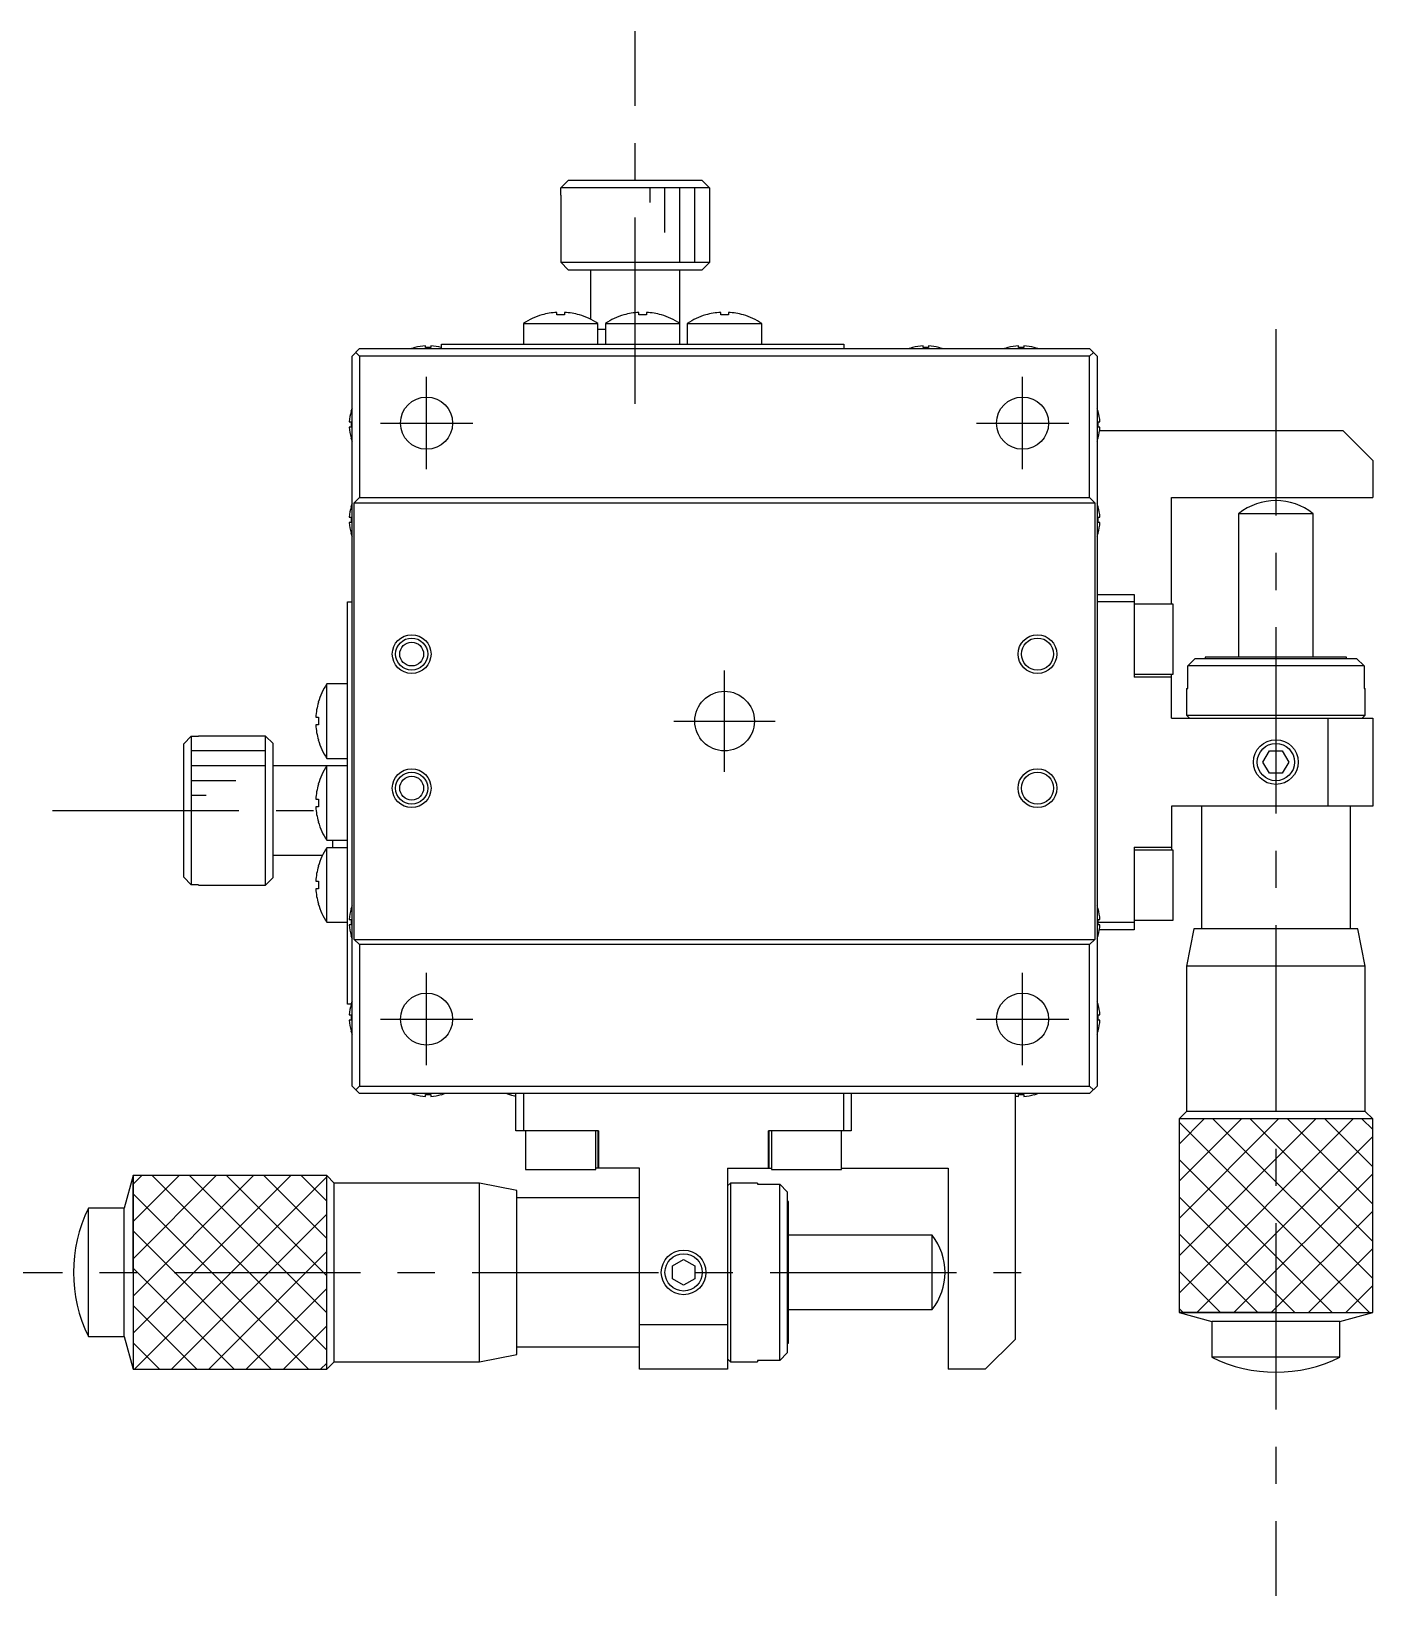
# Model space of a CAD drawing. Extents: x 85 to 389, y -2 to 215.
# Drawn here: x 299.2 to 389.2, y 63.2 to 168.2 of the extents above; entities that cross this region are included whole.
import ezdxf

# ---------------------------------------------------------------- set-up
doc = ezdxf.new("R2010")
doc.units = 0
doc.header["$LTSCALE"] = 10
doc.linetypes.add('CENTER', pattern=[2, 1.25, -0.25, 0.25, -0.25])
doc.layers.get('0').update_dxf_attribs({"linetype": 'CONTINUOUS'})
doc.layers.add('CENTER', color=1, linetype='CENTER')

msp = doc.modelspace()

# ---------------------------------------------------------------- linework, layer by layer
at = {"color": 7, "linetype": 'CONTINUOUS'}
for p, q in [((334.699283, 157.726774), (335.201071, 158.226774)), ((334.699283, 157.226774), (334.699283, 157.726774)), ((344.667232, 157.726774), (334.699283, 157.726774)), ((335.201071, 158.226774), (344.165445, 158.226774)), ((344.165445, 158.226774), (344.667232, 157.726774)), ((344.667232, 157.726774), (344.667232, 157.226774)), ((334.683258, 157.226774), (334.699283, 157.226774)), ((334.683258, 157.226774), (334.683258, 152.726774)), ((344.667232, 157.226774), (344.683258, 157.226774)), ((344.683258, 152.726774), (344.683258, 157.226774)), ((334.683258, 152.726774), (344.683258, 152.726774)), ((334.683258, 152.726774), (335.183258, 152.226774)), ((344.183258, 152.226774), (344.683258, 152.726774)), ((335.183258, 152.226774), (344.183258, 152.226774)), ((336.683258, 152.226774), (336.683258, 148.907903)), ((342.683258, 147.226774), (342.683258, 152.226774)), ((333.424668, 149.189355), (333.421325, 149.19621)), ((334.423258, 149.189355), (334.423258, 149.361727)), ((334.943258, 149.189355), (334.423258, 149.189355)), ((334.943258, 149.361727), (334.943258, 149.189355)), ((335.945191, 149.19621), (335.941847, 149.189355)), ((338.924668, 149.189355), (338.921325, 149.19621)), ((339.923258, 149.189355), (339.923258, 149.361727)), ((340.443258, 149.189355), (339.923258, 149.189355)), ((340.443258, 149.361727), (340.443258, 149.189355)), ((341.445191, 149.19621), (341.441847, 149.189355)), ((344.424668, 149.189355), (344.421325, 149.19621)), ((345.423258, 149.189355), (345.423258, 149.361727)), ((345.943258, 149.189355), (345.423258, 149.189355)), ((345.943258, 149.361727), (345.943258, 149.189355)), ((346.945191, 149.19621), (346.941847, 149.189355)), ((332.183258, 148.618432), (332.183258, 147.226774)), ((332.183258, 148.618432), (337.183258, 148.618432)), ((337.183258, 147.226774), (337.183258, 148.618432)), ((337.183258, 148.226774), (337.683258, 148.226774)), ((337.683258, 148.618432), (337.683258, 147.226774)), ((337.683258, 148.618432), (342.683258, 148.618432)), ((343.183258, 148.618432), (343.183258, 147.226774)), ((343.183258, 148.618432), (348.183258, 148.618432)), ((348.183258, 147.226774), (348.183258, 148.618432)), ((324.896896, 146.996296), (324.894642, 147.000918)), ((325.603258, 146.996296), (325.603258, 147.116633)), ((325.963258, 147.116633), (325.963258, 146.996296)), ((326.671874, 147.000918), (326.669619, 146.996296)), ((326.683258, 146.926774), (326.683258, 147.226774)), ((326.683258, 147.226774), (353.683258, 147.226774)), ((353.683258, 147.226774), (353.683258, 146.926774)), ((358.296896, 146.996296), (358.294642, 147.000918)), ((359.003258, 146.996296), (359.003258, 147.116633)), ((359.363258, 147.116633), (359.363258, 146.996296)), ((360.071874, 147.000918), (360.069619, 146.996296)), ((364.696896, 146.996296), (364.694642, 147.000918)), ((365.403258, 146.996296), (365.403258, 147.116633)), ((365.763258, 147.116633), (365.763258, 146.996296)), ((366.471874, 147.000918), (366.469619, 146.996296)), ((321.183258, 146.926774), (320.683258, 146.426774)), ((320.683258, 97.426774), (320.683258, 146.426774)), ((321.183258, 146.426774), (320.933258, 146.676774)), ((321.183258, 146.926774), (370.183258, 146.926774)), ((321.183258, 146.426774), (321.183258, 136.926774)), ((370.183258, 146.426774), (321.183258, 146.426774)), ((325.963258, 146.996296), (325.603258, 146.996296)), ((359.363258, 146.996296), (359.003258, 146.996296)), ((365.763258, 146.996296), (365.403258, 146.996296)), ((370.683258, 146.426774), (370.183258, 146.926774)), ((370.433258, 146.676774), (370.183258, 146.426774)), ((370.183258, 136.926774), (370.183258, 146.426774)), ((370.683258, 146.426774), (370.683258, 97.426774)), ((320.493399, 142.006774), (320.613736, 142.006774)), ((320.609114, 142.71539), (320.613736, 142.713136)), ((320.613736, 142.006774), (320.613736, 141.646774)), ((370.752779, 142.713136), (370.757402, 142.71539)), ((370.752779, 142.006774), (370.873117, 142.006774)), ((370.752779, 141.646774), (370.752779, 142.006774)), ((320.613736, 141.646774), (320.493399, 141.646774)), ((320.613736, 140.940413), (320.609114, 140.938158)), ((370.873117, 141.646774), (370.752779, 141.646774)), ((370.757402, 140.938158), (370.752779, 140.940413)), ((370.853053, 141.426774), (387.183258, 141.426774)), ((389.183258, 139.426774), (387.183258, 141.426774)), ((389.183258, 139.426774), (389.183258, 136.926774)), ((320.833258, 136.576774), (321.183258, 136.926774)), ((320.833258, 107.276774), (320.833258, 136.576774)), ((320.833258, 136.576774), (370.533258, 136.576774)), ((321.183258, 136.926774), (370.183258, 136.926774)), ((370.183258, 136.926774), (370.533258, 136.576774)), ((370.533258, 136.576774), (370.533258, 107.276774)), ((375.683258, 136.926774), (389.183258, 136.926774)), ((375.683258, 129.776774), (375.683258, 136.926774)), ((320.493399, 135.606774), (320.613736, 135.606774)), ((320.609114, 136.31539), (320.613736, 136.313136)), ((320.613736, 135.606774), (320.613736, 135.246774)), ((370.752779, 136.313136), (370.757402, 136.31539)), ((370.752779, 135.606774), (370.873117, 135.606774)), ((370.752779, 135.246774), (370.752779, 135.606774)), ((380.183262, 135.849265), (380.183262, 126.226774)), ((385.183254, 135.849265), (380.183262, 135.849265)), ((385.183254, 126.226774), (385.183254, 135.849265)), ((320.613736, 135.246774), (320.493399, 135.246774)), ((320.613736, 134.540413), (320.609114, 134.538158)), ((370.873117, 135.246774), (370.752779, 135.246774)), ((370.757402, 134.538158), (370.752779, 134.540413)), ((370.683258, 130.426774), (373.183258, 130.426774)), ((373.183258, 130.426774), (373.183258, 124.879247)), ((320.383258, 129.926774), (320.683258, 129.926774)), ((320.383258, 102.926774), (320.383258, 129.926774)), ((373.183258, 129.926774), (370.683258, 129.926774)), ((375.783258, 129.776774), (373.183258, 129.776774)), ((375.783258, 125.076774), (375.783258, 129.776774)), ((376.767178, 125.626774), (377.274931, 126.126774)), ((377.274931, 126.126774), (388.091585, 126.126774)), ((377.933258, 126.226774), (377.933258, 126.126774)), ((387.433258, 126.226774), (377.933258, 126.226774)), ((387.433258, 126.126774), (387.433258, 126.226774)), ((388.091585, 126.126774), (388.599337, 125.626774)), ((373.183258, 125.076774), (375.783258, 125.076774)), ((375.683258, 122.126774), (375.683258, 125.076774)), ((376.767178, 124.126774), (376.767178, 125.626774)), ((388.599337, 125.626774), (376.767178, 125.626774)), ((388.599337, 125.626774), (388.599337, 124.126774)), ((320.383258, 124.426774), (318.9916, 124.426774)), ((318.9916, 119.426774), (318.9916, 124.426774)), ((373.183258, 124.908619), (375.683258, 124.908619)), ((375.683258, 124.879247), (373.183258, 124.879247)), ((376.683258, 124.126774), (376.767178, 124.126774)), ((376.683258, 124.126774), (376.683258, 122.326774)), ((388.599337, 124.126774), (388.683258, 124.126774)), ((388.683258, 122.326774), (388.683258, 124.126774)), ((318.413822, 123.188707), (318.420677, 123.185364)), ((318.248305, 122.186774), (318.420677, 122.186774)), ((318.420677, 122.186774), (318.420677, 121.666774)), ((375.683258, 122.126774), (389.183258, 122.126774)), ((376.683258, 122.326774), (388.683258, 122.326774)), ((376.683258, 122.326774), (376.883258, 122.126774)), ((386.183258, 116.226774), (386.183258, 122.126774)), ((388.483258, 122.126774), (388.683258, 122.326774)), ((389.183258, 122.126774), (389.183258, 116.226774)), ((309.383258, 120.408961), (309.883258, 120.910749)), ((309.883258, 120.910749), (309.883258, 110.9428)), ((309.883258, 120.910749), (310.383258, 120.910749)), ((310.383258, 120.910749), (310.383258, 120.926774)), ((314.883258, 120.926774), (310.383258, 120.926774)), ((314.883258, 110.926774), (314.883258, 120.926774)), ((315.383258, 120.426774), (314.883258, 120.926774)), ((318.420677, 121.666774), (318.248305, 121.666774)), ((309.383258, 111.444587), (309.383258, 120.408961)), ((315.383258, 111.426774), (315.383258, 120.426774)), ((318.420677, 120.668185), (318.413822, 120.664841)), ((381.817232, 119.176774), (382.250245, 119.926774)), ((382.250245, 119.926774), (383.11627, 119.926774)), ((383.11627, 119.926774), (383.549283, 119.176774)), ((320.383258, 118.926774), (315.383258, 118.926774)), ((318.9916, 119.426774), (320.383258, 119.426774)), ((318.9916, 113.926774), (318.9916, 118.926774)), ((382.250245, 118.426774), (381.817232, 119.176774)), ((383.549283, 119.176774), (383.11627, 118.426774)), ((318.413822, 117.688707), (318.420677, 117.685364)), ((383.11627, 118.426774), (382.250245, 118.426774)), ((318.248305, 116.686774), (318.420677, 116.686774)), ((318.420677, 116.686774), (318.420677, 116.166774)), ((318.420677, 116.166774), (318.248305, 116.166774)), ((375.683258, 116.226774), (375.683258, 113.276774)), ((389.183258, 116.226774), (375.683258, 116.226774)), ((377.683258, 116.226774), (377.683258, 107.976774)), ((387.683258, 107.976774), (387.683258, 116.226774)), ((318.420677, 115.168185), (318.413822, 115.164841)), ((318.9916, 113.926774), (320.383258, 113.926774)), ((320.383258, 113.426774), (318.9916, 113.426774)), ((318.9916, 108.426774), (318.9916, 113.426774)), ((319.383258, 113.426774), (319.383258, 113.926774)), ((373.183258, 113.474302), (375.683258, 113.474302)), ((373.183258, 113.474302), (373.183258, 107.926774)), ((375.683258, 113.44493), (373.183258, 113.44493)), ((315.383258, 112.926774), (318.702129, 112.926774)), ((375.783258, 113.276774), (373.183258, 113.276774)), ((375.783258, 108.576774), (375.783258, 113.276774)), ((309.883258, 110.9428), (309.383258, 111.444587)), ((314.883258, 110.926774), (315.383258, 111.426774)), ((318.413822, 112.188707), (318.420677, 112.185364)), ((310.383258, 110.9428), (309.883258, 110.9428)), ((310.383258, 110.926774), (310.383258, 110.9428)), ((310.383258, 110.926774), (314.883258, 110.926774)), ((318.248305, 111.186774), (318.420677, 111.186774)), ((318.420677, 110.666774), (318.248305, 110.666774)), ((318.420677, 111.186774), (318.420677, 110.666774)), ((318.420677, 109.668185), (318.413822, 109.664841)), ((320.609114, 109.31539), (320.613736, 109.313136)), ((370.752779, 109.313136), (370.757402, 109.31539)), ((318.9916, 108.426774), (320.383258, 108.426774)), ((320.493399, 108.606774), (320.613736, 108.606774)), ((320.613736, 108.246774), (320.493399, 108.246774)), ((320.613736, 108.606774), (320.613736, 108.246774)), ((370.752779, 108.606774), (370.873117, 108.606774)), ((370.752779, 108.246774), (370.752779, 108.606774)), ((370.873117, 108.246774), (370.752779, 108.246774)), ((370.757402, 108.426774), (373.183258, 108.426774)), ((373.183258, 108.576774), (375.783258, 108.576774)), ((320.613736, 107.540413), (320.609114, 107.538158)), ((321.183258, 106.926774), (320.833258, 107.276774)), ((320.833258, 107.276774), (370.533258, 107.276774)), ((370.533258, 107.276774), (370.183258, 106.926774)), ((370.757402, 107.538158), (370.752779, 107.540413)), ((373.183258, 107.926774), (370.838824, 107.926774)), ((377.183261, 107.976774), (376.683262, 105.476775)), ((388.183255, 107.976774), (377.183261, 107.976774)), ((388.683254, 105.476775), (388.183255, 107.976774)), ((321.183258, 106.926774), (321.183258, 97.426774)), ((370.183258, 106.926774), (321.183258, 106.926774)), ((370.183258, 97.426774), (370.183258, 106.926774)), ((376.683262, 105.476775), (376.683262, 95.72677)), ((388.683254, 105.476775), (376.683262, 105.476775)), ((388.683254, 95.72677), (388.683254, 105.476775)), ((320.612427, 102.926774), (320.383258, 102.926774)), ((320.609114, 102.91539), (320.613736, 102.913136)), ((370.752779, 102.913136), (370.757402, 102.91539)), ((320.493399, 102.206774), (320.613736, 102.206774)), ((320.613736, 102.206774), (320.613736, 101.846774)), ((370.752779, 102.206774), (370.873117, 102.206774)), ((370.752779, 101.846774), (370.752779, 102.206774)), ((320.613736, 101.846774), (320.493399, 101.846774)), ((320.613736, 101.140413), (320.609114, 101.138158)), ((370.873117, 101.846774), (370.752779, 101.846774)), ((370.757402, 101.138158), (370.752779, 101.140413)), ((320.683258, 97.426774), (321.183258, 96.926774)), ((320.933258, 97.176774), (321.183258, 97.426774)), ((321.183258, 97.426774), (370.183258, 97.426774)), ((370.183258, 96.926774), (321.183258, 96.926774)), ((324.894642, 96.85263), (324.896896, 96.857253)), ((325.603258, 96.857253), (325.963258, 96.857253)), ((325.603258, 96.736915), (325.603258, 96.857253)), ((325.963258, 96.857253), (325.963258, 96.736915)), ((326.669619, 96.857253), (326.671874, 96.85263)), ((331.294642, 96.85263), (331.296896, 96.857253)), ((331.683258, 94.426774), (331.683258, 96.926774)), ((332.183258, 96.926774), (332.183258, 94.426774)), ((353.683258, 94.426774), (353.683258, 96.926774)), ((354.183258, 96.926774), (354.183258, 94.426774)), ((365.183258, 96.926774), (365.183258, 80.426774)), ((365.403258, 96.857253), (365.763258, 96.857253)), ((365.403258, 96.736915), (365.403258, 96.857253)), ((365.763258, 96.857253), (365.763258, 96.736915)), ((366.469619, 96.857253), (366.471874, 96.85263)), ((370.183258, 97.426774), (370.433258, 97.176774)), ((370.183258, 96.926774), (370.683258, 97.426774)), ((376.683262, 95.72677), (376.183259, 95.226768)), ((388.683254, 95.72677), (376.683262, 95.72677)), ((389.183257, 95.226768), (388.683254, 95.72677)), ((382.683213, 95.226768), (376.183259, 95.226768)), ((389.183257, 95.226768), (376.183259, 95.226768)), ((376.183259, 95.226768), (376.183259, 82.226767)), ((389.183257, 82.226767), (389.183257, 95.226768)), ((337.230786, 94.426774), (331.683258, 94.426774)), ((332.333258, 94.426774), (332.333258, 91.826774)), ((337.033258, 91.826774), (337.033258, 94.426774)), ((337.201413, 91.926774), (337.201413, 94.426774)), ((337.230786, 94.426774), (337.230786, 91.926774)), ((348.63573, 91.926774), (348.63573, 94.426774)), ((354.183258, 94.426774), (348.63573, 94.426774)), ((348.665102, 94.426774), (348.665102, 91.926774)), ((348.833258, 94.426774), (348.833258, 91.826774)), ((353.533258, 91.826774), (353.533258, 94.426774)), ((305.983251, 91.426773), (305.393763, 89.226774)), ((305.983251, 84.926819), (305.983251, 91.426773)), ((318.983252, 91.426773), (305.983251, 91.426773)), ((305.983251, 91.426773), (305.983251, 78.426775)), ((319.483254, 90.92677), (318.983252, 91.426773)), ((318.983252, 78.426775), (318.983252, 91.426773)), ((332.333258, 91.826774), (337.033258, 91.826774)), ((339.983258, 91.926774), (337.033258, 91.926774)), ((339.983258, 78.426774), (339.983258, 91.926774)), ((345.883258, 91.926774), (348.833258, 91.926774)), ((345.883258, 91.926774), (345.883258, 78.426774)), ((348.833258, 91.826774), (353.533258, 91.826774)), ((353.533258, 91.926774), (360.683258, 91.926774)), ((360.683258, 91.926774), (360.683258, 78.426774)), ((329.233259, 90.92677), (319.483254, 90.92677)), ((319.483254, 78.926778), (319.483254, 90.92677)), ((331.733258, 90.426771), (329.233259, 90.92677)), ((329.233259, 78.926778), (329.233259, 90.92677)), ((331.733258, 79.426777), (331.733258, 90.426771)), ((346.083258, 90.926774), (345.883258, 90.726774)), ((346.083258, 90.926774), (346.083258, 78.926774)), ((347.883258, 90.926774), (346.083258, 90.926774)), ((347.883258, 90.926774), (347.883258, 90.842854)), ((347.883258, 90.842854), (349.383258, 90.842854)), ((349.383258, 79.010695), (349.383258, 90.842854)), ((349.383258, 90.842854), (349.883258, 90.335101)), ((349.883258, 90.335101), (349.883258, 79.518447)), ((339.983258, 89.926774), (331.733258, 89.926774)), ((349.983258, 89.676774), (349.883258, 89.676774)), ((349.983258, 80.176774), (349.983258, 89.676774)), ((305.393763, 89.226774), (302.983252, 89.226774)), ((302.983252, 80.626774), (302.983252, 89.226774)), ((305.393763, 80.626774), (305.393763, 89.226774)), ((359.605749, 87.42677), (349.983258, 87.42677)), ((359.605749, 82.426778), (359.605749, 87.42677)), ((342.183258, 85.359787), (342.933258, 85.7928)), ((342.183258, 84.493762), (342.183258, 85.359787)), ((342.933258, 85.7928), (343.683258, 85.359787)), ((343.683258, 85.359787), (343.683258, 84.493762)), ((318.983252, 78.426775), (318.983252, 84.926819)), ((342.933258, 84.060749), (342.183258, 84.493762)), ((343.683258, 84.493762), (342.933258, 84.060749)), ((349.983258, 82.426778), (359.605749, 82.426778)), ((382.683213, 82.226767), (376.183259, 82.226767)), ((376.183259, 82.226767), (378.383258, 81.637279)), ((376.183259, 82.226767), (389.183257, 82.226767)), ((386.983258, 81.637279), (389.183257, 82.226767)), ((339.983258, 81.426774), (345.883258, 81.426774)), ((378.383258, 81.637279), (378.383258, 79.226768)), ((386.983258, 81.637279), (378.383258, 81.637279)), ((386.983258, 79.226768), (386.983258, 81.637279)), ((302.983252, 80.626774), (305.393763, 80.626774)), ((305.393763, 80.626774), (305.983251, 78.426775)), ((331.733258, 79.926774), (339.983258, 79.926774)), ((349.883258, 80.176774), (349.983258, 80.176774)), ((363.183258, 78.426774), (365.183258, 80.426774)), ((318.983252, 78.426775), (319.483254, 78.926778)), ((319.483254, 78.926778), (329.233259, 78.926778)), ((329.233259, 78.926778), (331.733258, 79.426777)), ((345.883258, 79.126774), (346.083258, 78.926774)), ((346.083258, 78.926774), (347.883258, 78.926774)), ((347.883258, 79.010695), (347.883258, 78.926774)), ((349.383258, 79.010695), (347.883258, 79.010695)), ((349.883258, 79.518447), (349.383258, 79.010695)), ((386.983258, 79.226768), (378.383258, 79.226768)), ((305.983251, 78.426775), (318.983252, 78.426775)), ((345.883258, 78.426774), (339.983258, 78.426774)), ((363.183258, 78.426774), (360.683258, 78.426774))]:
    msp.add_line(p, q, dxfattribs=at)
at = {"color": 3, "linetype": 'CONTINUOUS'}
for p, q in [((340.683258, 156.726774), (340.683258, 157.726774)), ((341.683258, 154.726774), (341.683258, 157.726774)), ((342.683258, 152.726774), (342.683258, 157.726774)), ((343.683258, 152.726774), (343.683258, 157.726774)), ((314.883258, 119.926774), (309.883258, 119.926774)), ((314.883258, 118.926774), (309.883258, 118.926774)), ((312.883258, 117.926774), (309.883258, 117.926774)), ((310.883258, 116.926774), (309.883258, 116.926774)), ((376.183259, 93.539742), (377.870285, 95.226768)), ((376.183259, 91.039742), (380.370285, 95.226768)), ((376.183259, 88.539742), (382.870285, 95.226768)), ((376.183259, 86.039742), (385.370285, 95.226768)), ((376.183259, 83.539742), (387.870285, 95.226768)), ((376.183259, 95.006716), (388.963207, 82.226767)), ((378.463206, 95.226768), (389.183257, 84.506718)), ((380.963206, 95.226768), (389.183257, 87.006718)), ((383.463206, 95.226768), (389.183257, 89.506718)), ((385.963206, 95.226768), (389.183257, 92.006718)), ((388.463206, 95.226768), (389.183257, 94.506718)), ((377.370284, 82.226767), (389.183257, 94.03974)), ((376.183259, 92.506716), (386.463207, 82.226767)), ((305.983251, 90.839734), (306.57029, 91.426773)), ((305.983251, 88.339734), (309.07029, 91.426773)), ((305.983251, 85.839734), (311.57029, 91.426773)), ((305.983251, 83.339734), (314.07029, 91.426773)), ((305.983251, 80.839734), (316.57029, 91.426773)), ((307.263201, 91.426773), (318.983252, 79.706723)), ((309.763201, 91.426773), (318.983252, 82.206723)), ((312.263201, 91.426773), (318.983252, 84.706723)), ((314.763201, 91.426773), (318.983252, 87.206723)), ((317.263201, 91.426773), (318.983252, 89.706723)), ((379.870284, 82.226767), (389.183257, 91.53974)), ((306.070292, 78.426775), (318.983252, 91.339735)), ((305.983251, 90.206724), (317.763199, 78.426775)), ((376.183259, 90.006716), (383.963207, 82.226767)), ((308.570292, 78.426775), (318.983252, 88.839735)), ((382.370284, 82.226767), (389.183257, 89.03974)), ((305.983251, 87.706724), (315.263199, 78.426775)), ((376.183259, 87.506716), (381.463207, 82.226767)), ((311.070292, 78.426775), (318.983252, 86.339735)), ((384.870284, 82.226767), (389.183257, 86.53974)), ((305.983251, 85.206724), (312.763199, 78.426775)), ((376.183259, 85.006716), (378.963207, 82.226767)), ((387.370284, 82.226767), (389.183257, 84.03974)), ((313.570292, 78.426775), (318.983252, 83.839735)), ((305.983251, 82.706724), (310.263199, 78.426775)), ((376.183259, 82.506716), (376.463207, 82.226767)), ((316.070292, 78.426775), (318.983252, 81.339735)), ((305.983251, 80.206724), (307.763199, 78.426775)), ((318.570292, 78.426775), (318.983252, 78.839735))]:
    msp.add_line(p, q, dxfattribs=at)
at = {"color": 7, "linetype": 'CONTINUOUS'}
for centre, radius in [((325.683258, 141.926774), 1.75), ((365.683258, 141.926774), 1.75), ((324.683258, 126.426774), 1.075), ((324.683258, 126.426774), 0.8), ((366.683258, 126.426774), 1.075), ((345.683258, 121.926774), 2), ((382.683258, 119.176774), 1.25), ((324.683258, 117.426774), 1.075), ((324.683258, 117.426774), 0.8), ((366.683258, 117.426774), 1.075), ((325.683258, 101.926774), 1.75), ((365.683258, 101.926774), 1.75), ((342.933258, 84.926774), 1.25)]:
    msp.add_circle(centre, radius, dxfattribs=at)
at = {"color": 3, "linetype": 'CONTINUOUS'}
for centre, radius in [((324.683258, 126.426774), 1.3), ((366.683258, 126.426774), 1.3), ((382.683258, 119.176774), 1.5), ((324.683258, 117.426774), 1.3), ((366.683258, 117.426774), 1.3), ((342.933258, 84.926774), 1.5)]:
    msp.add_circle(centre, radius, dxfattribs=at)
at = {"color": 7, "linetype": 'CONTINUOUS'}
for centre, radius, start, end in [((334.683258, 144.876774), 4.5, 106.285843, 123.748989), ((334.683258, 144.876774), 4.492483, 93.317816, 106.26943), ((334.683258, 144.876774), 4.492483, 73.73057, 86.682184), ((334.683258, 144.876774), 4.5, 56.251011, 73.714157), ((340.183258, 144.876774), 4.5, 106.285843, 123.748989), ((340.183258, 144.876774), 4.492483, 93.317816, 106.26943), ((340.183258, 144.876774), 4.492483, 73.73057, 86.682184), ((340.183258, 144.876774), 4.5, 56.251011, 73.714157), ((345.683258, 144.876774), 4.5, 106.285843, 123.748989), ((345.683258, 144.876774), 4.492483, 93.317816, 106.26943), ((345.683258, 144.876774), 4.492483, 73.73057, 86.682184), ((345.683258, 144.876774), 4.5, 56.251011, 73.714157), ((325.783258, 143.926774), 3.2, 106.122533, 110.364135), ((325.783258, 143.926774), 3.194933, 93.229709, 106.106712), ((325.783258, 143.926774), 3.194933, 73.893288, 86.770291), ((359.183258, 143.926774), 3.2, 106.122533, 110.364135), ((359.183258, 143.926774), 3.194933, 93.229709, 106.106712), ((359.183258, 143.926774), 3.194933, 73.893288, 86.770291), ((359.183258, 143.926774), 3.2, 69.635865, 73.877467), ((365.583258, 143.926774), 3.2, 106.122533, 110.364135), ((365.583258, 143.926774), 3.194933, 93.229709, 106.106712), ((365.583258, 143.926774), 3.194933, 73.893288, 86.770291), ((365.583258, 143.926774), 3.2, 69.635865, 73.877467), ((323.683258, 141.826774), 3.2, 159.635865, 163.877467), ((367.683258, 141.826774), 3.2, 16.122533, 20.364135), ((323.683258, 141.826774), 3.194933, 163.893288, 176.770291), ((367.683258, 141.826774), 3.194933, 3.229709, 16.106712), ((323.683258, 141.826774), 3.194933, 183.229709, 196.106712), ((323.683258, 141.826774), 3.2, 196.122533, 200.364135), ((367.683258, 141.826774), 3.2, 339.635865, 343.877467), ((367.683258, 141.826774), 3.194933, 343.893288, 356.770291), ((323.683258, 135.426774), 3.2, 159.635865, 163.877467), ((367.683258, 135.426774), 3.2, 16.122533, 20.364135), ((382.683261, 132.72677), 3.999997, 51.317827, 128.682205), ((323.683258, 135.426774), 3.194933, 163.893288, 176.770291), ((367.683258, 135.426774), 3.194933, 3.229709, 16.106712), ((323.683258, 135.426774), 3.194933, 183.229709, 196.106712), ((323.683258, 135.426774), 3.2, 196.122533, 200.364135), ((367.683258, 135.426774), 3.2, 339.635865, 343.877467), ((367.683258, 135.426774), 3.194933, 343.893288, 356.770291), ((322.733258, 121.926774), 4.5, 146.251011, 163.714157), ((322.733258, 121.926774), 4.492483, 163.73057, 176.682184), ((322.733258, 121.926774), 4.492483, 183.317816, 196.26943), ((322.733258, 121.926774), 4.5, 196.285843, 213.748989), ((322.733258, 116.426774), 4.5, 146.251011, 163.714157), ((322.733258, 116.426774), 4.492483, 163.73057, 176.682184), ((322.733258, 116.426774), 4.492483, 183.317816, 196.26943), ((322.733258, 116.426774), 4.5, 196.285843, 213.748989), ((322.733258, 110.926774), 4.5, 146.251011, 163.714157), ((322.733258, 110.926774), 4.492483, 163.73057, 176.682184), ((322.733258, 110.926774), 4.492483, 183.317816, 196.26943), ((322.733258, 110.926774), 4.5, 196.285843, 213.748989), ((323.683258, 108.426774), 3.194933, 163.893288, 176.770291), ((323.683258, 108.426774), 3.2, 159.635865, 163.877467), ((367.683258, 108.426774), 3.2, 16.122533, 20.364135), ((367.683258, 108.426774), 3.194933, 3.229709, 16.106712), ((323.683258, 108.426774), 3.194933, 183.229709, 196.106712), ((367.683258, 108.426774), 3.194933, 343.893288, 356.770291), ((323.683258, 108.426774), 3.2, 196.122533, 200.364135), ((367.683258, 108.426774), 3.2, 339.635865, 343.877467), ((323.683258, 102.026774), 3.194933, 163.893288, 176.770291), ((323.683258, 102.026774), 3.2, 159.635865, 163.877467), ((367.683258, 102.026774), 3.2, 16.122533, 20.364135), ((367.683258, 102.026774), 3.194933, 3.229709, 16.106712), ((323.683258, 102.026774), 3.194933, 183.229709, 196.106712), ((323.683258, 102.026774), 3.2, 196.122533, 200.364135), ((367.683258, 102.026774), 3.2, 339.635865, 343.877467), ((367.683258, 102.026774), 3.194933, 343.893288, 356.770291), ((325.783258, 99.926774), 3.2, 249.635865, 253.877467), ((325.783258, 99.926774), 3.194933, 253.893288, 266.770291), ((325.783258, 99.926774), 3.194933, 273.229709, 286.106712), ((325.783258, 99.926774), 3.2, 286.122533, 290.364135), ((332.183258, 99.926774), 3.2, 249.635865, 253.877467), ((332.183258, 99.926774), 3.194933, 253.893288, 260.996327), ((365.583258, 99.926774), 3.194933, 262.807797, 266.770291), ((365.583258, 99.926774), 3.194933, 273.229709, 286.106712), ((365.583258, 99.926774), 3.2, 286.122533, 290.364135), ((311.728252, 84.926772), 9.745001, 153.816202, 206.183785), ((356.483253, 84.926772), 3.999997, 321.317827, 38.682205), ((382.68326, 87.971769), 9.745001, 243.816202, 296.183785)]:
    msp.add_arc(centre, radius, start, end, dxfattribs=at)
at = {"layer": 'CENTER', "color": 1, "linetype": 'CENTER'}
for p, q in [((339.683258, 143.226771), (339.683258, 168.226771)), ((382.683258, 148.226771), (382.683258, 63.226771)), ((325.683258, 138.826774), (325.683258, 145.026774)), ((365.683258, 138.826774), (365.683258, 145.026774)), ((322.583258, 141.926774), (328.783258, 141.926774)), ((362.583258, 141.926774), (368.783258, 141.926774)), ((345.683258, 118.526774), (345.683258, 125.326774)), ((342.283258, 121.926774), (349.083258, 121.926774)), ((300.583254, 115.918762), (320.583254, 115.918762)), ((325.683258, 98.826774), (325.683258, 105.026774)), ((365.683258, 98.826774), (365.683258, 105.026774)), ((322.583258, 101.926774), (328.783258, 101.926774)), ((362.583258, 101.926774), (368.783258, 101.926774)), ((288.74146, 84.926774), (365.583254, 84.926774))]:
    msp.add_line(p, q, dxfattribs=at)

doc.saveas('drawing.dxf')
